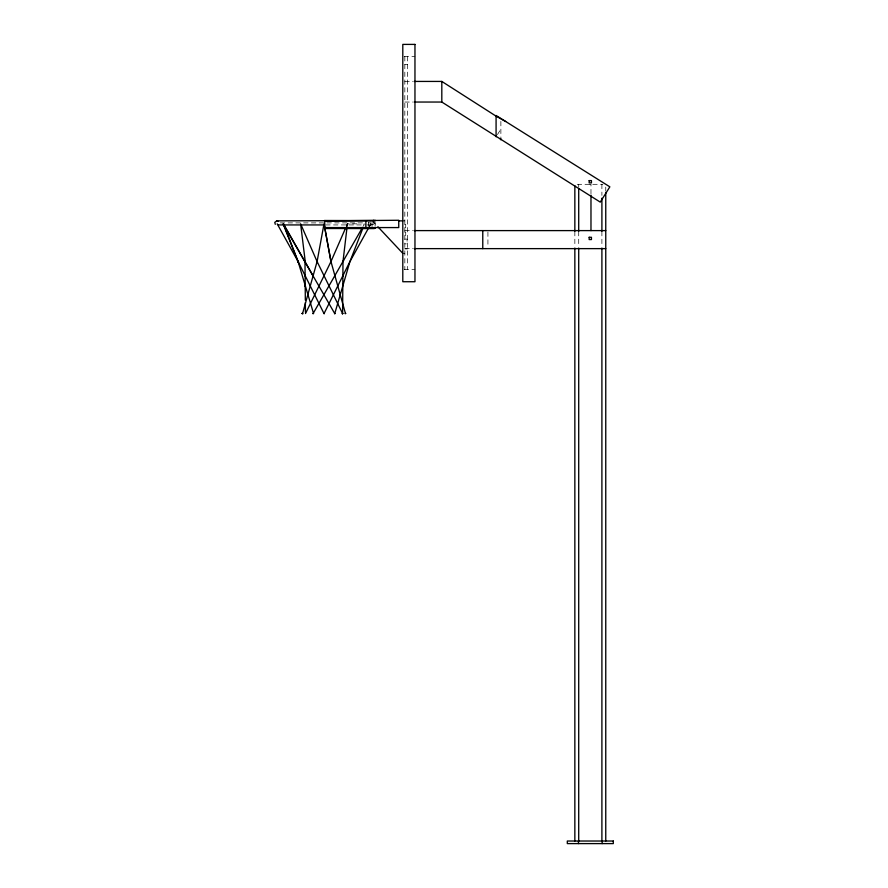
<?xml version="1.0" encoding="UTF-8"?>
<svg xmlns="http://www.w3.org/2000/svg" width="888" height="888" viewBox="0 0 888 888"><rect width="100%" height="100%" fill="white"/><g stroke="black" fill="none" stroke-linecap="round" stroke-linejoin="round"><path stroke-width="0.67" stroke-dasharray="4.44 3.33" d="M346.875 226.296C348.085 222.677 347.153 222.766 347.519 226.607M347.73 225.286L346.919 225.075L346.72 226.085M346.753 226.251L347.43 223.732L345.932 226.24M347.119 226.529L347.441 223.843L357.143 223.843M373.826 221.889C375.68 225.685 368.453 225.685 370.307 221.889M363.203 226.218L364.18 223.709M346.764 226.418L347.852 223.943M346.342 226.351L347.441 223.843M370.474 223.987L371.073 223.976L369.575 226.684M369.142 226.407L370.729 223.721M369.53 226.229L370.906 223.798M497.447 134.576L500.876 129.126M404.151 56.566L414.962 56.566M404.828 64.48L407.403 64.48M404.828 81.43L413.042 81.43M404.828 102.042L413.042 102.042M577.233 184.316L602.897 184.316M402.797 220.868L404.828 220.868M280.308 222.899L363.925 222.899M368.487 222.899L370.041 222.899M404.75 224.398L405.716 224.398L405.716 227.628L404.75 227.628M325.763 224.93L365.678 224.93M366.866 224.93L372.061 224.93M404.828 230.603L413.031 230.603M404.75 232.134L405.716 232.134L405.716 235.353L404.75 235.353M404.828 239.094L407.081 239.094L407.081 243.867L404.828 243.867M404.828 248.629L413.031 248.629M404.828 248.951L407.403 248.951M402.797 253.324L404.828 253.324M404.151 269.552L414.962 269.552M372.372 220.868L376.978 225.785M605.76 187.091L605.76 191.242M601.898 184.316L601.898 195.404M601.898 231.424L601.898 246.664M590.975 193.784L590.975 184.227A2.575 2.575 0 0 1 589.643 184.227M578.71 184.316L578.71 187.091M578.71 231.424L578.71 246.664M574.847 231.424L574.847 246.664M500.876 121.39L500.876 138.817M487.923 231.99L487.923 245.865M407.403 56.566L407.403 269.552M404.828 56.566L404.828 269.552M375.102 222.211L375.102 226.229M372.061 222.089L372.061 226.962M368.309 222.211L368.309 226.229"/><path stroke-width="1.33" d="M374.747 228.371L324.697 228.549L324.764 220.524M342.269 313.686L342.624 313.475A1.132 0.566 0.4 0 0 342.368 313.597L342.801 313.619A1.132 0.566 0.4 0 1 342.601 313.719L342.99 261.56L346.964 227.883M342.89 276.168L342.89 275.258M298.557 262.071L297.957 262.038L298.512 262.16M312.998 313.608L313.575 313.564L298.102 261.56L283.461 223.843L312.665 275.191M324.431 220.502L374.991 220.59L276.734 220.868L274.769 222.377L275.291 224.331M302.553 313.597L317.083 261.56L324.02 223.843L330.969 261.56L345.488 313.597M334.943 313.486L334.654 313.664A2.364 1.01 16.3 0 1 334.632 313.464L334.887 313.619M363.114 227.606L349.939 261.56L334.754 313.597L283.483 224.498M305.516 313.553L330.969 261.56L345.787 227.606M324.264 313.708L324.164 313.764M368.897 227.372L349.939 261.56L324.02 313.597L298.102 261.56L277.189 223.843M342.646 276.212L343.134 275.225M313.042 313.653L362.559 227.372M500.444 139.494L500.876 138.817L500.876 139.771M305.239 261.483L300.61 223.843L317.083 261.56L342.613 313.597M345.099 313.619L345.832 313.409M317.36 261.583L316.716 261.616L317.438 261.449M318.714 285.681L319.181 286.325M304.984 261.627L305.328 300.1M414.285 81.43L441.813 81.43L496.081 116.15L505.661 121.49M414.285 102.042L441.813 102.042L600.266 202.12L609.845 186.835L496.081 115.473L496.081 136.763M324.786 220.868L398.745 220.268L398.745 227.572L324.786 227.572M398.645 220.868L402.797 220.868M278.355 224.93L324.398 224.93M324.398 224.52L324.531 227.772L375.102 227.683M324.542 227.927L375.058 227.905L324.531 227.772M324.564 228.083L374.891 228.205M374.381 228.549L324.586 228.283M414.252 230.603L605.76 230.603M414.252 248.629L605.76 248.629M276.734 220.868L278.166 221.467M343.356 260.672L343.545 260.783M377.9 226.773L402.797 253.324M304.895 275.202L305.416 276.235M283.028 223.709L298.268 262.104M340.16 294.505L340.326 295.094M324.753 227.672L330.969 261.56M305.35 302.642L305.428 312.254M305.228 285.359L305.228 286.602M605.76 192.629L605.76 841.025M602.142 841.025L602.142 843.6M601.898 198.179L601.898 231.424M601.898 248.052L601.898 841.025M590.975 195.138L590.975 230.603M578.71 188.478L578.71 231.424M578.71 248.052L578.71 841.025M578.465 841.025L578.465 843.6M574.847 185.703L574.847 231.424M574.847 248.052L574.847 841.025M482.772 230.603L482.772 248.629M441.813 81.43L441.813 102.042M375.102 220.268L375.102 220.868M373.382 220.268L373.382 220.868M365.878 220.868L365.878 227.572M302.009 313.453L302.886 313.742L302.02 313.42M589.166 180.608L589.166 182.884L591.441 182.884L591.441 180.608L589.166 180.608M589.166 237.285L589.166 239.56L591.441 239.56L591.441 237.285L589.166 237.285M414.962 44.4L402.797 44.4L402.797 281.729L414.962 281.729L414.962 44.4M613.297 841.025L567.31 841.025L567.31 843.6L613.297 843.6L613.297 841.025"/></g></svg>
